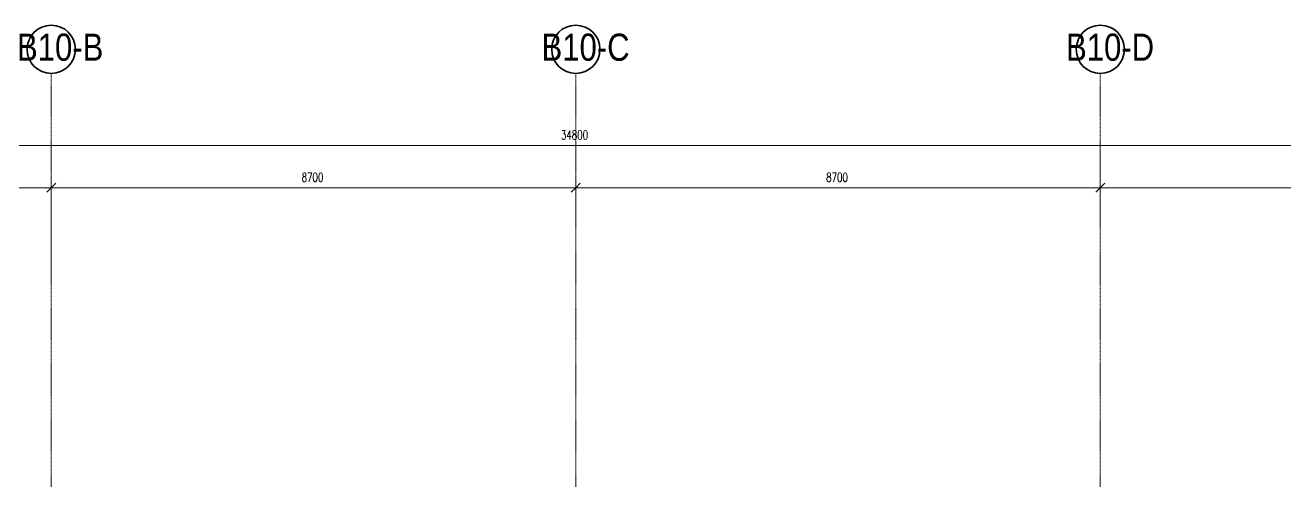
# Model space of a CAD drawing. Header units: millimetres. Extents: x 147592 to 208617, y -27981 to 8299.
# Drawn here: x 164868 to 185760, y 746 to 8299 of the extents above; entities that cross this region are included whole.
import ezdxf

# ---------------------------------------------------------------- set-up
doc = ezdxf.new("R2010")
doc.units = ezdxf.units.MM
doc.linetypes.add('轴网线', pattern=[22.24, 12.7, -3.18, 3.18, -3.18])
for name, color, linetype, lineweight in [('A-____-____-DIMS', 7, 'Continuous', 5), ('A-____-____-DIMS-100', 7, 'Continuous', 5), ('S-GRID-____-IDEN', 7, 'Continuous', 5), ('S-GRID-____-OTLN', 7, 'Continuous', 5)]:
    doc.layers.add(name, color=color, linetype=linetype, lineweight=lineweight)
doc.styles.add('RomanD', font='romand__.ttf', dxfattribs={"width": 0.7, "height": 150})
doc.styles.add('TJ_FangSong_Narrow', font='', dxfattribs={"height": 450})
doc.styles.get('TJ_FangSong_Narrow').set_extended_font_data('TJ_FangSong_Narrow')
doc.dimstyles.new('对角线_-_1_5mm_RomanD_1_20_1', dxfattribs={"dimscale": 304.8, "dimtxt": 150.53621, "dimasz": 0.492126, "dimexe": 0.656168, "dimexo": 0.0625, "dimgap": 0.164042, "dimtad": 1, "dimdec": 0, "dimzin": 0, "dimdsep": 46, "dimtxsty": 'RomanD', "dimblk1": 'OBLIQUE', "dimblk2": 'OBLIQUE', "dimsah": 1, "dimcen": 0.09, "dimazin": 0, "dimtfac": 1, "dimtdec": 4, "dimtix": 1, "dimtmove": 0, "dimatfit": 3, "dimfxl": 1.64042, "dimfxlon": 1, "dimtvp": 1, "dimtolj": 1, "dimtzin": 0, "dimarcsym": 2})

# ---------------------------------------------------------------- blocks, each defined once
blk = doc.blocks.new('DIMBLOCK6-ELV_4F')
at = {"layer": 'A-____-____-DIMS-100', "color": 250, "true_color": 0x444444, "transparency": 16777216}
for p, q in [((156600, 4901), (156600, 5805)), ((165300, 4485), (165300, 5805)), ((156600, 5605), (165300, 5605)), ((156600, 5605), (156600, 4901)), ((165300, 5605), (165300, 4485))]:
    blk.add_line(p, q, dxfattribs=at)
at = {"layer": 'A-____-____-DIMS-100', "color": 250, "lineweight": 35, "true_color": 0x444444, "transparency": 16777216}
for p, q in [((156600, 5605), (156675, 5680)), ((165300, 5605), (165375, 5680)), ((156600, 5605), (156525, 5530)), ((165300, 5605), (165225, 5530))]:
    blk.add_line(p, q, dxfattribs=at)
at = {"layer": 'A-____-____-DIMS-100', "color": 0, "transparency": 16777216, "insert": (160753, 5854), "char_height": 150, "width": 472.45, "attachment_point": 1, "line_spacing_factor": 1.146391, "style": 'RomanD'}
blk.add_mtext('8700', dxfattribs=at)
blk = doc.blocks.new('_Oblique')
at = {"color": 0, "linetype": 'ByBlock', "lineweight": -2}
blk.add_line((-0.5, -0.5), (0.5, 0.5), dxfattribs=at)
blk = doc.blocks.new('DIMBLOCK7-ELV_4F')
at = {"layer": 'A-____-____-DIMS-100', "color": 250, "true_color": 0x444444, "transparency": 16777216}
for p, q in [((165300, 4485), (165300, 5805)), ((174000, 5168), (174000, 5805)), ((165300, 5605), (174000, 5605)), ((165300, 5605), (165300, 4485)), ((174000, 5605), (174000, 5168))]:
    blk.add_line(p, q, dxfattribs=at)
at = {"layer": 'A-____-____-DIMS-100', "color": 250, "lineweight": 35, "true_color": 0x444444, "transparency": 16777216}
for p, q in [((165300, 5605), (165375, 5680)), ((174000, 5605), (174075, 5680)), ((165300, 5605), (165225, 5530)), ((174000, 5605), (173925, 5530))]:
    blk.add_line(p, q, dxfattribs=at)
at = {"layer": 'A-____-____-DIMS-100', "color": 0, "transparency": 16777216, "insert": (169453, 5854), "char_height": 150, "width": 472.45, "attachment_point": 1, "line_spacing_factor": 1.146391, "style": 'RomanD'}
blk.add_mtext('8700', dxfattribs=at)
blk = doc.blocks.new('DIMBLOCK8-ELV_4F')
at = {"layer": 'A-____-____-DIMS-100', "color": 250, "true_color": 0x444444, "transparency": 16777216}
for p, q in [((182700, 6105), (182700, 5405)), ((182700, 5605), (182700, 6105)), ((174000, 5168), (174000, 5805)), ((174000, 5605), (182700, 5605)), ((174000, 5605), (174000, 5168))]:
    blk.add_line(p, q, dxfattribs=at)
at = {"layer": 'A-____-____-DIMS-100', "color": 250, "lineweight": 35, "true_color": 0x444444, "transparency": 16777216}
for p, q in [((174000, 5605), (174075, 5680)), ((182700, 5605), (182775, 5680)), ((174000, 5605), (173925, 5530)), ((182700, 5605), (182625, 5530))]:
    blk.add_line(p, q, dxfattribs=at)
at = {"layer": 'A-____-____-DIMS-100', "color": 0, "transparency": 16777216, "insert": (178153, 5854), "char_height": 150, "width": 472.45, "attachment_point": 1, "line_spacing_factor": 1.146391, "style": 'RomanD'}
blk.add_mtext('8700', dxfattribs=at)
blk = doc.blocks.new('DIMBLOCK9-ELV_4F')
at = {"layer": 'A-____-____-DIMS-100', "color": 250, "true_color": 0x444444, "transparency": 16777216}
for p, q in [((182700, 6105), (182700, 5405)), ((182700, 5605), (182700, 6105)), ((191400, 4485), (191400, 5805)), ((182700, 5605), (191400, 5605)), ((191400, 5605), (191400, 4485))]:
    blk.add_line(p, q, dxfattribs=at)
at = {"layer": 'A-____-____-DIMS-100', "color": 250, "lineweight": 35, "true_color": 0x444444, "transparency": 16777216}
for p, q in [((182700, 5605), (182775, 5680)), ((191400, 5605), (191475, 5680)), ((182700, 5605), (182625, 5530)), ((191400, 5605), (191325, 5530))]:
    blk.add_line(p, q, dxfattribs=at)
at = {"layer": 'A-____-____-DIMS-100', "color": 0, "transparency": 16777216, "insert": (186853, 5854), "char_height": 150, "width": 472.45, "attachment_point": 1, "line_spacing_factor": 1.146391, "style": 'RomanD'}
blk.add_mtext('8700', dxfattribs=at)
blk = doc.blocks.new('DIMBLOCK10-ELV_4F')
at = {"layer": 'A-____-____-DIMS-100', "color": 250, "true_color": 0x444444, "transparency": 16777216}
for p, q in [((156600, 4901), (156600, 6505)), ((191400, 3539), (191400, 6505)), ((156600, 6305), (191400, 6305)), ((156600, 6305), (156600, 4901)), ((191400, 6305), (191400, 3539))]:
    blk.add_line(p, q, dxfattribs=at)
at = {"layer": 'A-____-____-DIMS-100', "color": 250, "lineweight": 35, "true_color": 0x444444, "transparency": 16777216}
for p, q in [((156600, 6305), (156525, 6230)), ((156600, 6305), (156675, 6380)), ((191400, 6305), (191325, 6230)), ((191400, 6305), (191475, 6380))]:
    blk.add_line(p, q, dxfattribs=at)
at = {"layer": 'A-____-____-DIMS-100', "color": 0, "transparency": 16777216, "insert": (173754, 6554), "char_height": 150, "width": 590.57, "attachment_point": 1, "line_spacing_factor": 1.146391, "style": 'RomanD'}
blk.add_mtext('34800', dxfattribs=at)
blk = doc.blocks.new('轴网 - R4_0-512320-ELV_4F')
at = {"layer": 'S-GRID-____-IDEN', "color": 160, "lineweight": 35, "true_color": 0x4444ff}
blk.add_circle((0, 0), 4, dxfattribs=at)
blk = doc.blocks.new('YXQH_AR_B9-20_rvt-1-ELV_4F')
at = {"layer": 'S-GRID-____-OTLN', "color": 160, "linetype": '轴网线', "true_color": 0x4444ff}
for p, q in [((165300, 7499.5), (165300, -27181.2)), ((174000, 7499.5), (174000, -27181.2)), ((182700, 7499.5), (182700, -27181.2))]:
    blk.add_line(p, q, dxfattribs=at)
at = {"color": 250, "lineweight": 5, "true_color": 0x444444, "xscale": 99.99999999999993, "yscale": 99.99999999999993, "zscale": 99.99999999999993, "rotation": 180}
for p in [(165300, 7899.5), (174000, 7899.5), (182700, 7899.5)]:
    blk.add_blockref('轴网 - R4_0-512320-ELV_4F', p, dxfattribs=at)
at = {"layer": 'S-GRID-____-IDEN', "color": 250, "true_color": 0x444444, "char_height": 450, "width": 1370.886, "attachment_point": 1, "style": 'TJ_FangSong_Narrow'}
for s, insert in [('B10-B', (164731.7, 8160)), ('B10-C', (173431.7, 8160)), ('B10-D', (182131.7, 8160))]:
    blk.add_mtext(s, dxfattribs=dict(at, insert=insert))
at = {"layer": 'A-____-____-DIMS', "color": 250, "true_color": 0x444444}
for base, p1, p2, override, picture, middle in [((191400, 6304.7), (156600, 4901.1), (191400, 3538.6), {"dimpost": '<>', "dimfxl": 34826.662137}, 'DIMBLOCK10-ELV_4F', (174000, 6429.7)), ((182700, 5604.7), (174000, 5168), (182700, 6104.7), {"dimpost": '<>', "dimfxl": 8750.279167}, 'DIMBLOCK8-ELV_4F', (178350, 5729.7)), ((191400, 5604.7), (182700, 6104.7), (191400, 4484.8), {"dimpost": '<>', "dimfxl": 8849.52435}, 'DIMBLOCK9-ELV_4F', (187050, 5729.7)), ((165300, 5604.7), (156600, 4901.1), (165300, 4484.8), {"dimpost": '<>', "dimfxl": 8709.95669}, 'DIMBLOCK6-ELV_4F', (160950, 5729.7)), ((174000, 5604.7), (165300, 4484.8), (174000, 5168), {"dimpost": '<>', "dimfxl": 8726.785206}, 'DIMBLOCK7-ELV_4F', (169650, 5729.7))]:
    dim = blk.add_linear_dim(base=base, p1=p1, p2=p2, dimstyle='对角线_-_1_5mm_RomanD_1_20_1', override=override, dxfattribs=at)
    dim.commit()
    dim.dimension.update_dxf_attribs({"geometry": picture, "text_midpoint": middle})

msp = doc.modelspace()

# ---------------------------------------------------------------- block references
at = {"lineweight": 5}
msp.add_blockref('YXQH_AR_B9-20_rvt-1-ELV_4F', (0, 0), dxfattribs=at)

doc.saveas('drawing.dxf')
